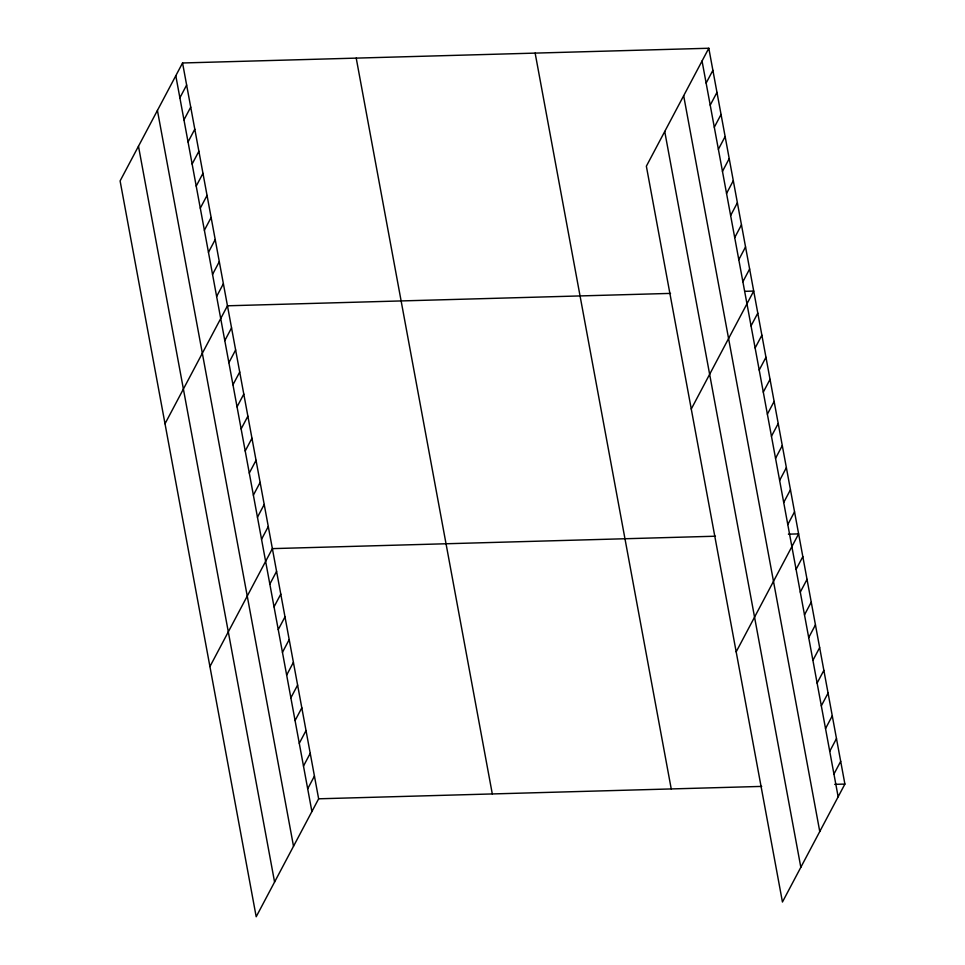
<?xml version="1.0" encoding="UTF-8"?>
<svg xmlns="http://www.w3.org/2000/svg" width="965" height="965" viewBox="0 0 965 965"><rect width="100%" height="100%" fill="white"/><g stroke="black" fill="none" stroke-linecap="round" stroke-linejoin="round"><path stroke-width="1.45" d="M182.554 62.978L120.106 180.925L256.195 916.75L318.643 798.803L182.554 62.978L708.805 48.25L844.894 784.075L782.446 902.022L646.357 166.197L708.805 48.25M179.888 97.803L186.631 85.053M183.965 119.877L190.72 107.127M188.054 141.952L194.797 129.201M192.132 164.026L198.887 151.276M196.221 186.1L202.964 173.35M200.298 208.175L207.053 195.425M204.387 230.249L211.13 217.499M208.464 252.323L215.219 239.573M212.553 274.398L219.296 261.648M216.63 296.472L223.385 283.722M165.015 423.756L227.463 305.796L670.53 293.396M224.797 340.621L231.552 327.883M228.886 362.695L235.629 349.957M232.963 384.77L239.718 372.032M237.052 406.844L243.795 394.106M241.129 428.918L247.884 416.18M245.219 450.993L251.962 438.255M249.296 473.067L256.039 460.329M253.385 495.142L260.128 482.404M257.462 517.216L264.205 504.478M261.539 539.29L268.294 526.552M209.924 666.574L272.371 548.627L715.439 536.214M269.838 584.115L276.581 571.364M274.036 606.852L280.791 594.114M278.246 629.602L285.001 616.852M282.456 652.34L289.198 639.602M286.665 675.09L293.408 662.34M290.863 697.828L297.618 685.09M295.073 720.578L301.828 707.827M299.283 743.315L306.026 730.565M303.493 766.065L310.235 753.315M307.69 788.803L314.445 776.053M706.139 83.074L712.882 70.324M710.216 105.149L716.971 92.399M714.305 127.223L721.048 114.473M718.382 149.298L725.137 136.548M722.471 171.372L729.214 158.622M726.549 193.446L733.303 180.696M730.638 215.521L737.381 202.771M734.715 237.595L741.47 224.845M738.804 259.669L745.547 246.919M742.881 281.744L749.636 268.994M691.266 409.015L753.713 291.068L744.956 291.321M751.047 325.893L757.79 313.143M755.137 347.967L761.88 335.217M759.214 370.041L765.957 357.291M763.291 392.116L770.046 379.366M767.38 414.19L774.123 401.44M771.457 436.264L778.212 423.514M775.546 458.339L782.289 445.589M779.624 480.413L786.379 467.663M783.713 502.488L790.456 489.738M787.79 524.562L794.545 511.812M736.174 651.845L798.622 533.886L788.405 534.176M796.089 569.374L802.832 556.636M800.287 592.124L807.042 579.374M804.496 614.862L811.251 602.124M808.706 637.612L815.449 624.862M812.916 660.35L819.659 647.611M817.114 683.099L823.869 670.349M821.324 705.837L828.067 693.099M825.533 728.587L832.276 715.837M829.731 751.325L836.486 738.587M833.941 774.075L840.696 761.325M318.643 798.803L761.711 786.403M834.689 784.352L844.894 784.075M702.05 61L838.151 796.813M683.666 95.716L819.768 831.528M664.728 131.481L800.829 867.306M535.141 53.111L671.242 788.936M356.218 58.117L492.307 793.942M175.799 75.728L311.9 811.553M157.428 110.444L293.517 846.269M138.477 146.21L274.579 882.034"/></g></svg>
